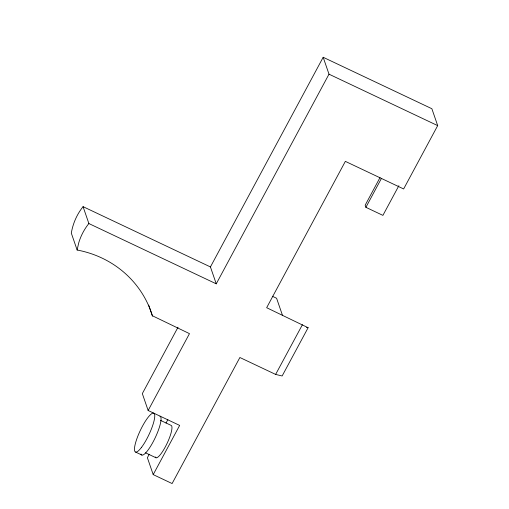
<?xml version="1.0" encoding="UTF-8"?>
<svg xmlns="http://www.w3.org/2000/svg" width="509" height="509" viewBox="0 0 509 509"><rect width="100%" height="100%" fill="white"/><g stroke="black" fill="none" stroke-linecap="round" stroke-linejoin="round"><path stroke-width="0.76" d="M77.133 250.027L78.653 243.117A57.981 55.08 -19 0 1 88.407 224.094L88.884 223.553L83.062 206.654C76.954 214.283 72.908 223.483 71.311 233.128L77.133 250.027A102.29 97.168 -19 0 1 152.376 315.752L189.475 333.643L148.144 410.502L179.652 425.416L153.203 474.604L172.106 483.55L239.879 357.503L275.63 374.42L282.139 375.979L308.117 327.713L266.659 307.703L345.35 161.366L403.637 188.954L437.689 125.621L431.867 108.722L323.177 57.275L210.433 266.939L216.255 283.837L328.999 74.174L323.177 57.275M178.016 327.223L142.329 393.603L148.144 410.502M149.245 454.238L147.381 457.706L153.203 474.604M166.01 423.062L167.868 419.601M380.007 177.603L365.163 205.21L365.895 207.322L382.902 215.377L398.865 185.702M275.63 374.42L302.429 324.678M365.895 207.322L381.476 178.335M306.558 327.433L308.117 327.713M328.999 74.174L437.689 125.621M83.062 206.654L210.433 266.939M272.302 296.225L276.597 298.255L282.412 315.154M88.884 223.553L216.255 283.837M160.526 420.37L171.03 425.346A17.885 4.002 -64.7 0 1 166.398 444.79A17.885 4.002 -64.7 0 1 155.251 456.929M145.504 452.8L156.002 457.776M135.598 452.068L141.896 455.052M148.673 305.107L152.471 316.127M159.928 416.139A21.461 4.804 -64.7 0 1 154.373 439.471A21.461 4.804 -64.7 0 1 140.993 454.041M141.54 447.322A21.461 4.804 -64.7 0 0 154.532 414.167A21.461 4.804 -64.7 0 0 137.761 436.347A21.461 4.804 -64.7 0 0 141.54 447.322"/></g></svg>
